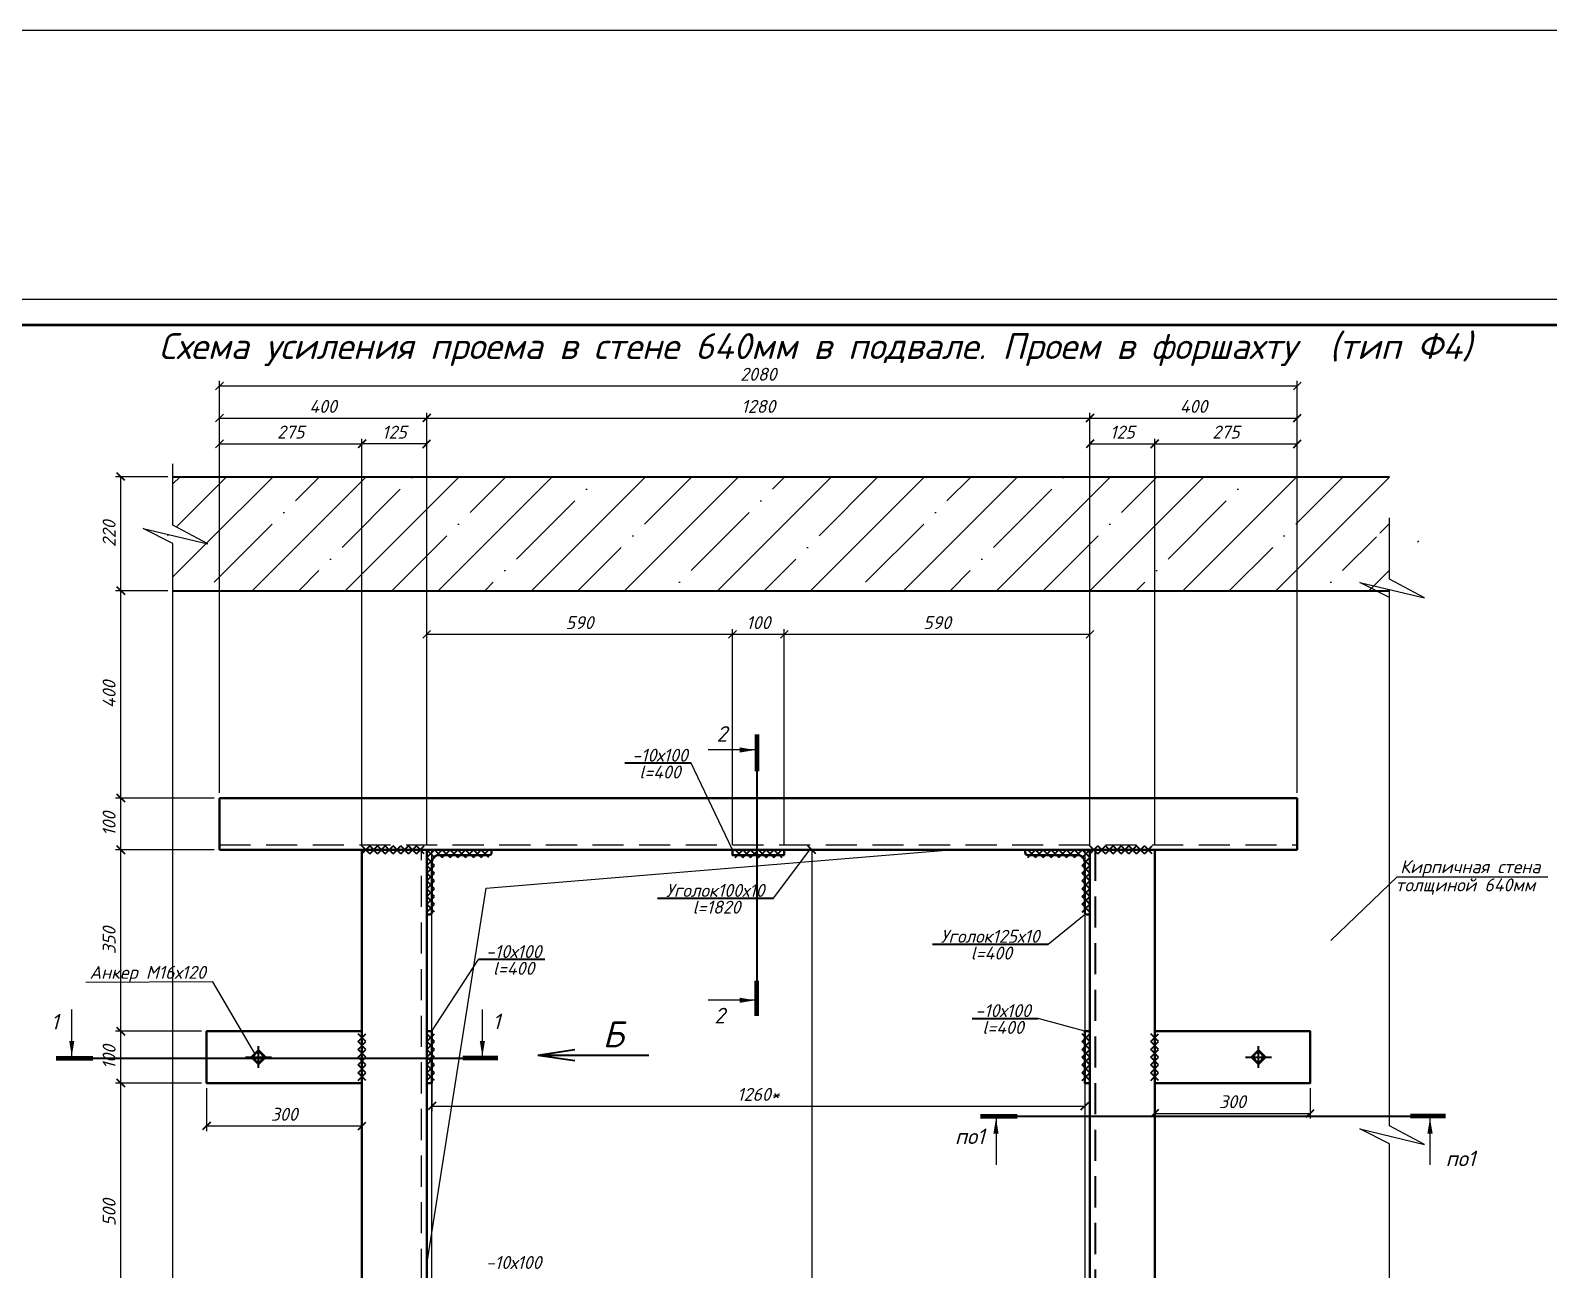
# Model space of a CAD drawing. Header units: millimetres. Extents: x 10124 to 8132345, y -95635 to 1386204.
# Drawn here: x 146821 to 149752, y 21178 to 23570 of the extents above; entities that cross this region are included whole.
import ezdxf
from ezdxf.enums import TextEntityAlignment as Align

# ---------------------------------------------------------------- set-up
doc = ezdxf.new("R2010")
doc.units = ezdxf.units.MM
doc.linetypes.add('Пунктир 2мм', pattern=[3, 2, -1])
doc.layers.get('DEFPOINTS').update_dxf_attribs({"color": 1})
for name, color, linetype, lineweight in [('013', 7, 'Continuous', 13), ('030', 7, 'Continuous', 30), ('Размер', 140, 'Continuous', 13), ('Разрезы', 54, 'Continuous', 20)]:
    doc.layers.add(name, color=color, linetype=linetype, lineweight=lineweight)
doc.styles.add('10', font='isocpeui.ttf', dxfattribs={"height": 25})
doc.styles.add('100', font='isocpeui.ttf', dxfattribs={"height": 250})
doc.styles.add('GOST', font='isocpeur.TTF')
doc.dimstyles.new('10', dxfattribs={"dimtxt": 37.5, "dimasz": 15, "dimexe": 10, "dimexo": 10, "dimgap": 10, "dimtad": 1, "dimtxsty": '10', "dimblk": 'OBLIQUE', "dimcen": 2.5, "dimadec": 0, "dimazin": 0, "dimtfac": 1, "dimtmove": 0, "dimatfit": 3, "dimfxl": 1, "dimlwd": 15, "dimlwe": 15, "dimarcsym": 0})

# ---------------------------------------------------------------- blocks, each defined once
blk = doc.blocks.new('*U16')
at = {"color": 44, "lineweight": 20, "ltscale": 10}
blk.add_line((594, 420), (0, 420), dxfattribs=at)
at = {"color": 137, "lineweight": 35, "ltscale": 10}
blk.add_line((589, 415), (20, 415), dxfattribs=at)
at = {"color": 44, "lineweight": 13, "style": 'GOST', "oblique": 10, "width": 0.8}
for tag in ['ФОРМАТВЕРТ', 'ФОРМАТГОРИЗ']:
    blk.add_attdef(tag, (542.98, 1.6), '', height=2, dxfattribs=at)
blk = doc.blocks.new('_OBLIQUE')
at = {"color": 0, "linetype": 'ByBlock'}
blk.add_line((-0.5, -0.5), (0.5, 0.5), dxfattribs=at)
blk = doc.blocks.new('*D1362')
at = {"color": 0, "lineweight": 15, "ltscale": 100, "transparency": 16777216}
for p, q in [((147586.3, 22498.5), (147586.3, 22831.8)), ((148866.3, 21998.5), (148866.3, 22831.8)), ((147586.3, 22821.8), (148866.3, 22821.8))]:
    blk.add_line(p, q, dxfattribs=at)
at = {"layer": 'DEFPOINTS', "color": 0, "ltscale": 100, "transparency": 16777216}
for p in [(148866.3, 22821.8), (147586.3, 22488.5), (148866.3, 21988.5)]:
    blk.add_point(p, dxfattribs=at)
at = {"color": 0, "lineweight": 15, "ltscale": 100, "transparency": 16777216, "xscale": 15, "yscale": 15, "zscale": 15, "rotation": 180}
blk.add_blockref('_OBLIQUE', (147586.3, 22821.8), dxfattribs=at)
at = {"color": 0, "lineweight": 15, "ltscale": 100, "transparency": 16777216, "xscale": 15, "yscale": 15, "zscale": 15}
blk.add_blockref('_OBLIQUE', (148866.3, 22821.8), dxfattribs=at)
at = {"color": 0, "ltscale": 100, "transparency": 16777216, "insert": (148226.3, 22844.3), "char_height": 25, "attachment_point": 5, "style": '10'}
blk.add_mtext('1280', dxfattribs=at)
blk = doc.blocks.new('*D1363')
at = {"color": 0, "lineweight": 15, "ltscale": 100, "transparency": 16777216}
for p, q in [((147461.3, 21998.5), (147461.3, 22782)), ((147586.3, 22772), (147461.3, 22772)), ((147586.3, 22298.5), (147586.3, 22782))]:
    blk.add_line(p, q, dxfattribs=at)
at = {"layer": 'DEFPOINTS', "color": 0, "ltscale": 100, "transparency": 16777216}
for p in [(147461.3, 22772), (147586.3, 22288.5), (147461.3, 21988.5)]:
    blk.add_point(p, dxfattribs=at)
at = {"color": 0, "lineweight": 15, "ltscale": 100, "transparency": 16777216, "xscale": 15, "yscale": 15, "zscale": 15, "rotation": 180}
blk.add_blockref('_OBLIQUE', (147461.3, 22772), dxfattribs=at)
at = {"color": 0, "lineweight": 15, "ltscale": 100, "transparency": 16777216, "xscale": 15, "yscale": 15, "zscale": 15}
blk.add_blockref('_OBLIQUE', (147586.3, 22772), dxfattribs=at)
at = {"color": 0, "ltscale": 100, "transparency": 16777216, "insert": (147523.8, 22794.5), "char_height": 25, "attachment_point": 5, "style": '10'}
blk.add_mtext('125', dxfattribs=at)
blk = doc.blocks.new('*D1380')
at = {"color": 0, "lineweight": 15, "ltscale": 100, "transparency": 16777216}
for p, q in [((148866.3, 21998.5), (148866.3, 22782)), ((148866.3, 22772), (148991.3, 22772)), ((148991.3, 21998.5), (148991.3, 22782))]:
    blk.add_line(p, q, dxfattribs=at)
at = {"layer": 'DEFPOINTS', "color": 0, "ltscale": 100, "transparency": 16777216}
for p in [(148991.3, 22772), (148866.3, 21988.5), (148991.3, 21988.5)]:
    blk.add_point(p, dxfattribs=at)
at = {"color": 0, "lineweight": 15, "ltscale": 100, "transparency": 16777216, "xscale": 15, "yscale": 15, "zscale": 15, "rotation": 180}
blk.add_blockref('_OBLIQUE', (148866.3, 22772), dxfattribs=at)
at = {"color": 0, "lineweight": 15, "ltscale": 100, "transparency": 16777216, "xscale": 15, "yscale": 15, "zscale": 15}
blk.add_blockref('_OBLIQUE', (148991.3, 22772), dxfattribs=at)
at = {"color": 0, "ltscale": 100, "transparency": 16777216, "insert": (148928.8, 22794.5), "char_height": 25, "attachment_point": 5, "style": '10'}
blk.add_mtext('125', dxfattribs=at)
blk = doc.blocks.new('*D1381')
at = {"color": 0, "lineweight": 15, "ltscale": 100, "transparency": 16777216}
for p, q in [((147151.3, 21538.5), (146985.8, 21538.5)), ((146995.8, 21038.5), (146995.8, 21538.5)), ((147151.3, 21038.5), (146985.8, 21038.5))]:
    blk.add_line(p, q, dxfattribs=at)
at = {"layer": 'DEFPOINTS', "color": 0, "ltscale": 100, "transparency": 16777216}
for p in [(146995.8, 21538.5), (147161.3, 21538.5), (147161.3, 21038.5)]:
    blk.add_point(p, dxfattribs=at)
at = {"color": 0, "lineweight": 15, "ltscale": 100, "transparency": 16777216, "xscale": 15, "yscale": 15, "zscale": 15}
for p, rotation in [((146995.8, 21538.5), 90), ((146995.8, 21038.5), 270)]:
    blk.add_blockref('_OBLIQUE', p, dxfattribs=dict(at, rotation=rotation))
at = {"color": 0, "ltscale": 100, "transparency": 16777216, "insert": (146973.3, 21288.5), "char_height": 25, "attachment_point": 5, "rotation": 90, "style": '10'}
blk.add_mtext('500', dxfattribs=at)
blk = doc.blocks.new('*D1382')
at = {"color": 0, "lineweight": 15, "ltscale": 100, "transparency": 16777216}
for p, q in [((147151.3, 21638.5), (146985.8, 21638.5)), ((146995.8, 21538.5), (146995.8, 21638.5)), ((147151.3, 21538.5), (146985.8, 21538.5))]:
    blk.add_line(p, q, dxfattribs=at)
at = {"layer": 'DEFPOINTS', "color": 0, "ltscale": 100, "transparency": 16777216}
for p in [(146995.8, 21638.5), (147161.3, 21638.5), (147161.3, 21538.5)]:
    blk.add_point(p, dxfattribs=at)
at = {"color": 0, "lineweight": 15, "ltscale": 100, "transparency": 16777216, "xscale": 15, "yscale": 15, "zscale": 15}
for p, rotation in [((146995.8, 21638.5), 90), ((146995.8, 21538.5), 270)]:
    blk.add_blockref('_OBLIQUE', p, dxfattribs=dict(at, rotation=rotation))
at = {"color": 0, "ltscale": 100, "transparency": 16777216, "insert": (146973.3, 21588.5), "char_height": 25, "attachment_point": 5, "rotation": 90, "style": '10'}
blk.add_mtext('100', dxfattribs=at)
blk = doc.blocks.new('*D1383')
at = {"color": 0, "lineweight": 15, "ltscale": 100, "transparency": 16777216}
for p, q in [((147176.3, 21988.5), (146985.8, 21988.5)), ((146995.8, 21638.5), (146995.8, 21988.5)), ((147151.3, 21638.5), (146985.8, 21638.5))]:
    blk.add_line(p, q, dxfattribs=at)
at = {"layer": 'DEFPOINTS', "color": 0, "ltscale": 100, "transparency": 16777216}
for p in [(146995.8, 21988.5), (147186.3, 21988.5), (147161.3, 21638.5)]:
    blk.add_point(p, dxfattribs=at)
at = {"color": 0, "lineweight": 15, "ltscale": 100, "transparency": 16777216, "xscale": 15, "yscale": 15, "zscale": 15}
for p, rotation in [((146995.8, 21988.5), 90), ((146995.8, 21638.5), 270)]:
    blk.add_blockref('_OBLIQUE', p, dxfattribs=dict(at, rotation=rotation))
at = {"color": 0, "ltscale": 100, "transparency": 16777216, "insert": (146973.3, 21813.5), "char_height": 25, "attachment_point": 5, "rotation": 90, "style": '10'}
blk.add_mtext('350', dxfattribs=at)
blk = doc.blocks.new('*D1364')
at = {"color": 0, "lineweight": 15, "ltscale": 100, "transparency": 16777216}
for p, q in [((147176.3, 22088.5), (146985.8, 22088.5)), ((146995.8, 21988.5), (146995.8, 22088.5)), ((147176.3, 21988.5), (146985.8, 21988.5))]:
    blk.add_line(p, q, dxfattribs=at)
at = {"layer": 'DEFPOINTS', "color": 0, "ltscale": 100, "transparency": 16777216}
for p in [(146995.8, 22088.5), (147186.3, 22088.5), (147186.3, 21988.5)]:
    blk.add_point(p, dxfattribs=at)
at = {"color": 0, "lineweight": 15, "ltscale": 100, "transparency": 16777216, "xscale": 15, "yscale": 15, "zscale": 15}
for p, rotation in [((146995.8, 22088.5), 90), ((146995.8, 21988.5), 270)]:
    blk.add_blockref('_OBLIQUE', p, dxfattribs=dict(at, rotation=rotation))
at = {"color": 0, "ltscale": 100, "transparency": 16777216, "insert": (146973.3, 22038.5), "char_height": 25, "attachment_point": 5, "rotation": 90, "style": '10'}
blk.add_mtext('100', dxfattribs=at)
blk = doc.blocks.new('*D1384')
at = {"color": 0, "lineweight": 15, "ltscale": 100, "transparency": 16777216}
for p, q in [((147086.4, 22488.5), (146985.8, 22488.5)), ((146995.8, 22088.5), (146995.8, 22488.5)), ((147176.3, 22088.5), (146985.8, 22088.5))]:
    blk.add_line(p, q, dxfattribs=at)
at = {"layer": 'DEFPOINTS', "color": 0, "ltscale": 100, "transparency": 16777216}
for p in [(146995.8, 22488.5), (147096.4, 22488.5), (147186.3, 22088.5)]:
    blk.add_point(p, dxfattribs=at)
at = {"color": 0, "lineweight": 15, "ltscale": 100, "transparency": 16777216, "xscale": 15, "yscale": 15, "zscale": 15}
for p, rotation in [((146995.8, 22488.5), 90), ((146995.8, 22088.5), 270)]:
    blk.add_blockref('_OBLIQUE', p, dxfattribs=dict(at, rotation=rotation))
at = {"color": 0, "ltscale": 100, "transparency": 16777216, "insert": (146973.3, 22288.5), "char_height": 25, "attachment_point": 5, "rotation": 90, "style": '10'}
blk.add_mtext('400', dxfattribs=at)
blk = doc.blocks.new('*U778')
blk.add_lwpolyline([(-34.5, 90.5), (-29.1, 90.5, -0.414214), (-24.5, 85.9), (-24.5, -10.5, 0.414214), (-10.5, -24.5), (85.9, -24.5, -0.414214), (90.5, -29.1), (90.5, -34.5), (-34.5, -34.5)], format="xyb", close=True)
blk = doc.blocks.new('*U780')
blk.add_lwpolyline([(-34.5, 90.5), (-29.1, 90.5, -0.414214), (-24.5, 85.9), (-24.5, -10.5, 0.414214), (-10.5, -24.5), (85.9, -24.5, -0.414214), (90.5, -29.1), (90.5, -34.5), (-34.5, -34.5)], format="xyb", close=True)
blk = doc.blocks.new('*D1385')
at = {"color": 0, "lineweight": 15, "ltscale": 100, "transparency": 16777216}
for p, q in [((148218.4, 21988.5), (148339.6, 21988.5)), ((148329.6, 21988.5), (148329.6, 19988.5)), ((148149.6, 19988.5), (148339.6, 19988.5))]:
    blk.add_line(p, q, dxfattribs=at)
at = {"layer": 'DEFPOINTS', "color": 0, "ltscale": 100, "transparency": 16777216}
for p in [(148208.4, 21988.5), (148139.6, 19988.5), (148329.6, 19988.5)]:
    blk.add_point(p, dxfattribs=at)
at = {"color": 0, "lineweight": 15, "ltscale": 100, "transparency": 16777216, "xscale": 15, "yscale": 15, "zscale": 15}
for p, rotation in [((148329.6, 21988.5), 90), ((148329.6, 19988.5), 270)]:
    blk.add_blockref('_OBLIQUE', p, dxfattribs=dict(at, rotation=rotation))
at = {"color": 0, "ltscale": 100, "transparency": 16777216, "insert": (148307.1, 20988.5), "char_height": 25, "attachment_point": 5, "rotation": 90, "style": '10'}
blk.add_mtext('2000*', dxfattribs=at)
blk = doc.blocks.new('*U1187')
at = {"layer": 'DEFPOINTS'}
blk.add_line((0, 0), (71.42, 0), dxfattribs=at)
at = {"layer": 'Разрезы', "color": 0, "lineweight": 60}
for p, q in [((-7.07, 0), (0, 0)), ((78.18, 0), (71.42, 0))]:
    blk.add_line(p, q, dxfattribs=at)
at = {"layer": 'Разрезы', "color": 0}
for p, q in [((-4.07, -0.35), (-4.07, -9.4)), ((75.18, -0.35), (75.18, -9.4))]:
    blk.add_line(p, q, dxfattribs=at)
for points in [[(-4.07, -0.35), (-3.57, -3.35), (-4.57, -3.35)], [(75.18, -0.35), (74.67, -3.35), (75.68, -3.35)]]:
    blk.add_solid(points, dxfattribs=at)
at = {"layer": 'Разрезы', "color": 0, "style": '100'}
for tag, p in [('1', (-7.34, -7.05)), ('2', (77.91, -7.11))]:
    blk.add_attdef(tag, text='', height=3, dxfattribs=at).set_placement(p, align=Align.MIDDLE_CENTER)
blk = doc.blocks.new('*U1386')
at = {"layer": 'DEFPOINTS'}
blk.add_line((0, 0), (75.94, 0), dxfattribs=at)
at = {"layer": 'Разрезы', "color": 0}
for p, q in [((-4.07, 0.35), (-4.07, 9.4)), ((79.69, 0.35), (79.69, 9.4))]:
    blk.add_line(p, q, dxfattribs=at)
at = {"layer": 'Разрезы', "color": 0, "lineweight": 60}
for p, q in [((-7.07, 0), (0, 0)), ((82.69, 0), (75.94, 0))]:
    blk.add_line(p, q, dxfattribs=at)
at = {"layer": 'Разрезы', "color": 0}
for points in [[(-4.07, 0.35), (-3.57, 3.35), (-4.57, 3.35)], [(79.69, 0.35), (79.19, 3.35), (80.2, 3.35)]]:
    blk.add_solid(points, dxfattribs=at)
at = {"layer": 'Разрезы', "color": 0, "style": '100'}
for tag, p in [('2', (85.59, 8.15)), ('1', (-9.12, 3.88))]:
    blk.add_attdef(tag, text='', height=3, dxfattribs=at).set_placement(p, align=Align.MIDDLE_CENTER)
blk = doc.blocks.new('*D1358')
at = {"color": 0, "lineweight": 15, "ltscale": 100, "transparency": 16777216}
for p, q in [((147161.3, 21528.5), (147161.3, 21445.7)), ((147461.3, 21528.5), (147461.3, 21445.7)), ((147161.3, 21455.7), (147461.3, 21455.7))]:
    blk.add_line(p, q, dxfattribs=at)
at = {"layer": 'DEFPOINTS', "color": 0, "ltscale": 100, "transparency": 16777216}
for p in [(147161.3, 21538.5), (147461.3, 21538.5), (147461.3, 21455.7)]:
    blk.add_point(p, dxfattribs=at)
at = {"color": 0, "lineweight": 15, "ltscale": 100, "transparency": 16777216, "xscale": 15, "yscale": 15, "zscale": 15, "rotation": 180}
blk.add_blockref('_OBLIQUE', (147161.3, 21455.7), dxfattribs=at)
at = {"color": 0, "lineweight": 15, "ltscale": 100, "transparency": 16777216, "xscale": 15, "yscale": 15, "zscale": 15}
blk.add_blockref('_OBLIQUE', (147461.3, 21455.7), dxfattribs=at)
at = {"color": 0, "ltscale": 100, "transparency": 16777216, "insert": (147311.3, 21478.2), "char_height": 25, "attachment_point": 5, "style": '10'}
blk.add_mtext('300', dxfattribs=at)
blk = doc.blocks.new('*D1359')
at = {"color": 0, "lineweight": 15, "ltscale": 100, "transparency": 16777216}
for p, q in [((148991.3, 21528.5), (148991.3, 21470)), ((149291.3, 21528.5), (149291.3, 21470)), ((148991.3, 21480), (149291.3, 21480))]:
    blk.add_line(p, q, dxfattribs=at)
at = {"layer": 'DEFPOINTS', "color": 0, "ltscale": 100, "transparency": 16777216}
for p in [(148991.3, 21538.5), (149291.3, 21538.5), (149291.3, 21480)]:
    blk.add_point(p, dxfattribs=at)
at = {"color": 0, "lineweight": 15, "ltscale": 100, "transparency": 16777216, "xscale": 15, "yscale": 15, "zscale": 15, "rotation": 180}
blk.add_blockref('_OBLIQUE', (148991.3, 21480), dxfattribs=at)
at = {"color": 0, "lineweight": 15, "ltscale": 100, "transparency": 16777216, "xscale": 15, "yscale": 15, "zscale": 15}
blk.add_blockref('_OBLIQUE', (149291.3, 21480), dxfattribs=at)
at = {"color": 0, "ltscale": 100, "transparency": 16777216, "insert": (149141.3, 21502.5), "char_height": 25, "attachment_point": 5, "style": '10'}
blk.add_mtext('300', dxfattribs=at)
blk = doc.blocks.new('*D1356')
at = {"layer": '013', "color": 0, "lineweight": 15, "ltscale": 100, "transparency": 16777216}
for p, q in [((147186.3, 22098.5), (147186.3, 22782)), ((147186.3, 22772), (147461.3, 22772)), ((147461.3, 21998.5), (147461.3, 22782))]:
    blk.add_line(p, q, dxfattribs=at)
at = {"layer": 'DEFPOINTS', "color": 0, "ltscale": 100, "transparency": 16777216}
for p in [(147461.3, 22772), (147186.3, 22088.5), (147461.3, 21988.5)]:
    blk.add_point(p, dxfattribs=at)
at = {"layer": '013', "color": 0, "lineweight": 15, "ltscale": 100, "transparency": 16777216, "xscale": 15, "yscale": 15, "zscale": 15, "rotation": 180}
blk.add_blockref('_OBLIQUE', (147186.3, 22772), dxfattribs=at)
at = {"layer": '013', "color": 0, "lineweight": 15, "ltscale": 100, "transparency": 16777216, "xscale": 15, "yscale": 15, "zscale": 15}
blk.add_blockref('_OBLIQUE', (147461.3, 22772), dxfattribs=at)
at = {"layer": '013', "color": 0, "ltscale": 100, "transparency": 16777216, "insert": (147323.8, 22794.7), "char_height": 25, "attachment_point": 5, "style": '10'}
blk.add_mtext('275', dxfattribs=at)
blk = doc.blocks.new('*D1375')
at = {"layer": '013', "color": 0, "lineweight": 15, "ltscale": 100, "transparency": 16777216}
for p, q in [((147186.3, 22098.5), (147186.3, 22831.8)), ((147586.3, 21998.5), (147586.3, 22831.8)), ((147186.3, 22821.8), (147586.3, 22821.8))]:
    blk.add_line(p, q, dxfattribs=at)
at = {"layer": 'DEFPOINTS', "color": 0, "ltscale": 100, "transparency": 16777216}
for p in [(147586.3, 22821.8), (147186.3, 22088.5), (147586.3, 21988.5)]:
    blk.add_point(p, dxfattribs=at)
at = {"layer": '013', "color": 0, "lineweight": 15, "ltscale": 100, "transparency": 16777216, "xscale": 15, "yscale": 15, "zscale": 15, "rotation": 180}
blk.add_blockref('_OBLIQUE', (147186.3, 22821.8), dxfattribs=at)
at = {"layer": '013', "color": 0, "lineweight": 15, "ltscale": 100, "transparency": 16777216, "xscale": 15, "yscale": 15, "zscale": 15}
blk.add_blockref('_OBLIQUE', (147586.3, 22821.8), dxfattribs=at)
at = {"layer": '013', "color": 0, "ltscale": 100, "transparency": 16777216, "insert": (147386.3, 22844.3), "char_height": 25, "attachment_point": 5, "style": '10'}
blk.add_mtext('400', dxfattribs=at)
blk = doc.blocks.new('*U1341')
at = {"layer": 'DEFPOINTS'}
blk.add_line((0, 0), (40.48, 0), dxfattribs=at)
at = {"layer": 'Разрезы', "color": 0}
for p, q in [((-4.07, 0.35), (-4.07, 9.4)), ((44.23, 0.35), (44.23, 9.4))]:
    blk.add_line(p, q, dxfattribs=at)
at = {"layer": 'Разрезы', "color": 0, "lineweight": 60}
for p, q in [((-7.07, 0), (0, 0)), ((47.23, 0), (40.48, 0))]:
    blk.add_line(p, q, dxfattribs=at)
at = {"layer": 'Разрезы', "color": 0}
for points in [[(-4.07, 0.35), (-3.57, 3.35), (-4.57, 3.35)], [(44.23, 0.35), (43.73, 3.35), (44.73, 3.35)]]:
    blk.add_solid(points, dxfattribs=at)
at = {"layer": 'Разрезы', "color": 0, "style": '100'}
for tag, p in [('1', (-7.17, 6.76)), ('2', (47.18, 7.19))]:
    blk.add_attdef(tag, text='', height=3, dxfattribs=at).set_placement(p, align=Align.MIDDLE_CENTER)
blk = doc.blocks.new('*D1357')
at = {"layer": '013', "color": 0, "lineweight": 15, "ltscale": 100, "transparency": 16777216}
for p, q in [((147186.3, 22498.5), (147186.3, 22893.8)), ((149266.3, 22098.5), (149266.3, 22893.8)), ((147186.3, 22883.8), (149266.3, 22883.8))]:
    blk.add_line(p, q, dxfattribs=at)
at = {"layer": 'DEFPOINTS', "color": 0, "ltscale": 100, "transparency": 16777216}
for p in [(149266.3, 22883.8), (147186.3, 22488.5), (149266.3, 22088.5)]:
    blk.add_point(p, dxfattribs=at)
at = {"layer": '013', "color": 0, "lineweight": 15, "ltscale": 100, "transparency": 16777216, "xscale": 15, "yscale": 15, "zscale": 15, "rotation": 180}
blk.add_blockref('_OBLIQUE', (147186.3, 22883.8), dxfattribs=at)
at = {"layer": '013', "color": 0, "lineweight": 15, "ltscale": 100, "transparency": 16777216, "xscale": 15, "yscale": 15, "zscale": 15}
blk.add_blockref('_OBLIQUE', (149266.3, 22883.8), dxfattribs=at)
at = {"layer": '013', "color": 0, "ltscale": 100, "transparency": 16777216, "insert": (148226.3, 22906.3), "char_height": 25, "attachment_point": 5, "style": '10'}
blk.add_mtext('2080', dxfattribs=at)
blk = doc.blocks.new('*D1376')
at = {"color": 0, "lineweight": 15, "ltscale": 100, "transparency": 16777216}
for p, q in [((148866.3, 21998.5), (148866.3, 22831.8)), ((149266.3, 22098.5), (149266.3, 22831.8)), ((148866.3, 22821.8), (149266.3, 22821.8))]:
    blk.add_line(p, q, dxfattribs=at)
at = {"layer": 'DEFPOINTS', "color": 0, "ltscale": 100, "transparency": 16777216}
for p in [(149266.3, 22821.8), (149266.3, 22088.5), (148866.3, 21988.5)]:
    blk.add_point(p, dxfattribs=at)
at = {"color": 0, "lineweight": 15, "ltscale": 100, "transparency": 16777216, "xscale": 15, "yscale": 15, "zscale": 15, "rotation": 180}
blk.add_blockref('_OBLIQUE', (148866.3, 22821.8), dxfattribs=at)
at = {"color": 0, "lineweight": 15, "ltscale": 100, "transparency": 16777216, "xscale": 15, "yscale": 15, "zscale": 15}
blk.add_blockref('_OBLIQUE', (149266.3, 22821.8), dxfattribs=at)
at = {"color": 0, "ltscale": 100, "transparency": 16777216, "insert": (149066.3, 22844.3), "char_height": 25, "attachment_point": 5, "style": '10'}
blk.add_mtext('400', dxfattribs=at)
blk = doc.blocks.new('*D1377')
at = {"color": 0, "lineweight": 15, "ltscale": 100, "transparency": 16777216}
for p, q in [((148991.3, 21998.5), (148991.3, 22782)), ((148991.3, 22772), (149266.3, 22772)), ((149266.3, 22098.5), (149266.3, 22782))]:
    blk.add_line(p, q, dxfattribs=at)
at = {"layer": 'DEFPOINTS', "color": 0, "ltscale": 100, "transparency": 16777216}
for p in [(149266.3, 22772), (149266.3, 22088.5), (148991.3, 21988.5)]:
    blk.add_point(p, dxfattribs=at)
at = {"color": 0, "lineweight": 15, "ltscale": 100, "transparency": 16777216, "xscale": 15, "yscale": 15, "zscale": 15, "rotation": 180}
blk.add_blockref('_OBLIQUE', (148991.3, 22772), dxfattribs=at)
at = {"color": 0, "lineweight": 15, "ltscale": 100, "transparency": 16777216, "xscale": 15, "yscale": 15, "zscale": 15}
blk.add_blockref('_OBLIQUE', (149266.3, 22772), dxfattribs=at)
at = {"color": 0, "ltscale": 100, "transparency": 16777216, "insert": (149128.8, 22794.7), "char_height": 25, "attachment_point": 5, "style": '10'}
blk.add_mtext('275', dxfattribs=at)
blk = doc.blocks.new('*D1374')
at = {"color": 0, "lineweight": 15, "ltscale": 100, "transparency": 16777216}
for p, q in [((147596.3, 21558), (147596.3, 21484.1)), ((148856.3, 21558), (148856.3, 21484.1)), ((147596.3, 21494.1), (148856.3, 21494.1))]:
    blk.add_line(p, q, dxfattribs=at)
at = {"layer": 'DEFPOINTS', "color": 0, "ltscale": 100, "transparency": 16777216}
for p in [(147596.3, 21568), (148856.3, 21568), (148856.3, 21494.1)]:
    blk.add_point(p, dxfattribs=at)
at = {"color": 0, "lineweight": 15, "ltscale": 100, "transparency": 16777216, "xscale": 15, "yscale": 15, "zscale": 15, "rotation": 180}
blk.add_blockref('_OBLIQUE', (147596.3, 21494.1), dxfattribs=at)
at = {"color": 0, "lineweight": 15, "ltscale": 100, "transparency": 16777216, "xscale": 15, "yscale": 15, "zscale": 15}
blk.add_blockref('_OBLIQUE', (148856.3, 21494.1), dxfattribs=at)
at = {"color": 0, "ltscale": 100, "transparency": 16777216, "insert": (148226.3, 21516.6), "char_height": 25, "attachment_point": 5, "style": '10'}
blk.add_mtext('1260*', dxfattribs=at)
blk = doc.blocks.new('*D1398')
at = {"layer": '013', "color": 0, "lineweight": 15, "ltscale": 100, "transparency": 16777216}
for p, q in [((147586.3, 21998.5), (147586.3, 22414.5)), ((147586.3, 22404.5), (148176.3, 22404.5)), ((148176.3, 21998.5), (148176.3, 22414.5))]:
    blk.add_line(p, q, dxfattribs=at)
at = {"layer": 'DEFPOINTS', "color": 0, "ltscale": 100, "transparency": 16777216}
for p in [(148176.3, 22404.5), (147586.3, 21988.5), (148176.3, 21988.5)]:
    blk.add_point(p, dxfattribs=at)
at = {"layer": '013', "color": 0, "lineweight": 15, "ltscale": 100, "transparency": 16777216, "xscale": 15, "yscale": 15, "zscale": 15, "rotation": 180}
blk.add_blockref('_OBLIQUE', (147586.3, 22404.5), dxfattribs=at)
at = {"layer": '013', "color": 0, "lineweight": 15, "ltscale": 100, "transparency": 16777216, "xscale": 15, "yscale": 15, "zscale": 15}
blk.add_blockref('_OBLIQUE', (148176.3, 22404.5), dxfattribs=at)
at = {"layer": '013', "color": 0, "ltscale": 100, "transparency": 16777216, "insert": (147881.3, 22427), "char_height": 25, "attachment_point": 5, "style": '10'}
blk.add_mtext('590', dxfattribs=at)
blk = doc.blocks.new('*D1399')
at = {"layer": '013', "color": 0, "lineweight": 15, "ltscale": 100, "transparency": 16777216}
for p, q in [((148176.3, 21998.5), (148176.3, 22414.5)), ((148176.3, 22404.5), (148276.3, 22404.5)), ((148276.3, 21998.5), (148276.3, 22414.5))]:
    blk.add_line(p, q, dxfattribs=at)
at = {"layer": 'DEFPOINTS', "color": 0, "ltscale": 100, "transparency": 16777216}
for p in [(148276.3, 22404.5), (148176.3, 21988.5), (148276.3, 21988.5)]:
    blk.add_point(p, dxfattribs=at)
at = {"layer": '013', "color": 0, "lineweight": 15, "ltscale": 100, "transparency": 16777216, "xscale": 15, "yscale": 15, "zscale": 15, "rotation": 180}
blk.add_blockref('_OBLIQUE', (148176.3, 22404.5), dxfattribs=at)
at = {"layer": '013', "color": 0, "lineweight": 15, "ltscale": 100, "transparency": 16777216, "xscale": 15, "yscale": 15, "zscale": 15}
blk.add_blockref('_OBLIQUE', (148276.3, 22404.5), dxfattribs=at)
at = {"layer": '013', "color": 0, "ltscale": 100, "transparency": 16777216, "insert": (148226.3, 22427), "char_height": 25, "attachment_point": 5, "style": '10'}
blk.add_mtext('100', dxfattribs=at)
blk = doc.blocks.new('*D1400')
at = {"layer": '013', "color": 0, "lineweight": 15, "ltscale": 100, "transparency": 16777216}
for p, q in [((148276.3, 21998.5), (148276.3, 22414.5)), ((148276.3, 22404.5), (148866.3, 22404.5)), ((148866.3, 21998.5), (148866.3, 22414.5))]:
    blk.add_line(p, q, dxfattribs=at)
at = {"layer": 'DEFPOINTS', "color": 0, "ltscale": 100, "transparency": 16777216}
for p in [(148866.3, 22404.5), (148276.3, 21988.5), (148866.3, 21988.5)]:
    blk.add_point(p, dxfattribs=at)
at = {"layer": '013', "color": 0, "lineweight": 15, "ltscale": 100, "transparency": 16777216, "xscale": 15, "yscale": 15, "zscale": 15, "rotation": 180}
blk.add_blockref('_OBLIQUE', (148276.3, 22404.5), dxfattribs=at)
at = {"layer": '013', "color": 0, "lineweight": 15, "ltscale": 100, "transparency": 16777216, "xscale": 15, "yscale": 15, "zscale": 15}
blk.add_blockref('_OBLIQUE', (148866.3, 22404.5), dxfattribs=at)
at = {"layer": '013', "color": 0, "ltscale": 100, "transparency": 16777216, "insert": (148571.3, 22427), "char_height": 25, "attachment_point": 5, "style": '10'}
blk.add_mtext('590', dxfattribs=at)
blk = doc.blocks.new('*D1401')
at = {"color": 0, "lineweight": 15, "ltscale": 100, "transparency": 16777216}
for p, q in [((147086.4, 22708.5), (146985.8, 22708.5)), ((146995.8, 22488.5), (146995.8, 22708.5)), ((147086.4, 22488.5), (146985.8, 22488.5))]:
    blk.add_line(p, q, dxfattribs=at)
at = {"layer": 'DEFPOINTS', "color": 0, "ltscale": 100, "transparency": 16777216}
for p in [(146995.8, 22708.5), (147096.4, 22708.5), (147096.4, 22488.5)]:
    blk.add_point(p, dxfattribs=at)
at = {"color": 0, "lineweight": 15, "ltscale": 100, "transparency": 16777216, "xscale": 15, "yscale": 15, "zscale": 15}
for p, rotation in [((146995.8, 22708.5), 90), ((146995.8, 22488.5), 270)]:
    blk.add_blockref('_OBLIQUE', p, dxfattribs=dict(at, rotation=rotation))
at = {"color": 0, "ltscale": 100, "transparency": 16777216, "insert": (146973.3, 22598.5), "char_height": 25, "attachment_point": 5, "rotation": 90, "style": '10'}
blk.add_mtext('220', dxfattribs=at)

msp = doc.modelspace()

# ---------------------------------------------------------------- hatches: boundary and pattern name
at = {"layer": '013', "ltscale": 100}
h = msp.add_hatch(dxfattribs=at)
h.set_pattern_fill('ANSI35', color=256, scale=20)
h.set_pattern_definition([(45, (36898.34, -6860.63), (-89.80256, 89.80256), []), (45, (36988.14, -6860.63), (-89.80256, 89.80256), [158.75, -31.75, 0, -31.75])])
h.paths.add_polyline_path([(149444.459, 22614.784), (149444.459, 22708.486), (147096.35, 22708.486), (147096.35, 22614.784), (147163.59, 22578.887), (147039.059, 22608.799), (147096.35, 22579.763), (147096.35, 22488.486), (149444.459, 22488.486), (149444.459, 22579.763), (149387.168, 22608.799), (149511.699, 22578.887)])

# ---------------------------------------------------------------- linework, layer by layer
at = {"ltscale": 100}
for p, q in [((147096.35, 22708.486), (149444.459, 22708.486)), ((147096.35, 22488.486), (149444.459, 22488.486)), ((148096.385, 22156.048), (147968.494, 22156.048)), ((147476.301, 21980.986), (147461.301, 21995.986)), ((147461.301, 21980.986), (147476.301, 21995.986)), ((147491.301, 21980.986), (147476.301, 21995.986)), ((147476.301, 21980.986), (147491.301, 21995.986)), ((147506.301, 21980.986), (147491.301, 21995.986)), ((147491.301, 21980.986), (147506.301, 21995.986)), ((147521.301, 21980.986), (147506.301, 21995.986)), ((147506.301, 21980.986), (147521.301, 21995.986)), ((147536.301, 21980.986), (147521.301, 21995.986)), ((147521.301, 21980.986), (147536.301, 21995.986)), ((147551.301, 21980.986), (147536.301, 21995.986)), ((147536.301, 21980.986), (147551.301, 21995.986)), ((147566.301, 21980.986), (147551.301, 21995.986)), ((147551.301, 21980.986), (147566.301, 21995.986)), ((147581.301, 21980.986), (147566.301, 21995.986)), ((147566.301, 21980.986), (147581.301, 21995.986)), ((147601.301, 21973.486), (147586.301, 21988.486)), ((147586.301, 21973.486), (147601.301, 21988.486)), ((147616.301, 21973.486), (147601.301, 21988.486)), ((147601.301, 21973.486), (147616.301, 21988.486)), ((147631.301, 21973.486), (147616.301, 21988.486)), ((147616.301, 21973.486), (147631.301, 21988.486)), ((147646.301, 21973.486), (147631.301, 21988.486)), ((147631.301, 21973.486), (147646.301, 21988.486)), ((147661.301, 21973.486), (147646.301, 21988.486)), ((147646.301, 21973.486), (147661.301, 21988.486)), ((147676.301, 21973.486), (147661.301, 21988.486)), ((147661.301, 21973.486), (147676.301, 21988.486)), ((147691.301, 21973.486), (147676.301, 21988.486)), ((147676.301, 21973.486), (147691.301, 21988.486)), ((147706.301, 21973.486), (147691.301, 21988.486)), ((147691.301, 21973.486), (147706.301, 21988.486)), ((148181.301, 21973.486), (148196.301, 21988.486)), ((148181.301, 21988.486), (148196.301, 21973.486)), ((148196.301, 21973.486), (148211.301, 21988.486)), ((148196.301, 21988.486), (148211.301, 21973.486)), ((148211.301, 21973.486), (148226.301, 21988.486)), ((148211.301, 21988.486), (148226.301, 21973.486)), ((148226.301, 21973.486), (148241.301, 21988.486)), ((148226.301, 21988.486), (148241.301, 21973.486)), ((148241.301, 21973.486), (148256.301, 21988.486)), ((148241.301, 21988.486), (148256.301, 21973.486)), ((148256.301, 21973.486), (148271.301, 21988.486)), ((148256.301, 21988.486), (148271.301, 21973.486)), ((148761.301, 21973.486), (148746.301, 21988.486)), ((148746.301, 21973.486), (148761.301, 21988.486)), ((148776.301, 21973.486), (148761.301, 21988.486)), ((148761.301, 21973.486), (148776.301, 21988.486)), ((148791.301, 21973.486), (148776.301, 21988.486)), ((148776.301, 21973.486), (148791.301, 21988.486)), ((148806.301, 21973.486), (148791.301, 21988.486)), ((148791.301, 21973.486), (148806.301, 21988.486)), ((148821.301, 21973.486), (148806.301, 21988.486)), ((148806.301, 21973.486), (148821.301, 21988.486)), ((148836.301, 21973.486), (148821.301, 21988.486)), ((148821.301, 21973.486), (148836.301, 21988.486)), ((148851.301, 21973.486), (148836.301, 21988.486)), ((148836.301, 21973.486), (148851.301, 21988.486)), ((148866.301, 21973.486), (148851.301, 21988.486)), ((148851.301, 21973.486), (148866.301, 21988.486)), ((148881.301, 21980.986), (148866.301, 21995.986)), ((148866.301, 21980.986), (148881.301, 21995.986)), ((148896.301, 21980.986), (148881.301, 21995.986)), ((148881.301, 21980.986), (148896.301, 21995.986)), ((148911.301, 21980.986), (148896.301, 21995.986)), ((148896.301, 21980.986), (148911.301, 21995.986)), ((148926.301, 21980.986), (148911.301, 21995.986)), ((148911.301, 21980.986), (148926.301, 21995.986)), ((148941.301, 21980.986), (148926.301, 21995.986)), ((148926.301, 21980.986), (148941.301, 21995.986)), ((148956.301, 21980.986), (148941.301, 21995.986)), ((148941.301, 21980.986), (148956.301, 21995.986)), ((148971.301, 21980.986), (148956.301, 21995.986)), ((148956.301, 21980.986), (148971.301, 21995.986)), ((148986.301, 21980.986), (148971.301, 21995.986)), ((148971.301, 21980.986), (148986.301, 21995.986)), ((147601.301, 21958.486), (147586.301, 21973.486)), ((147586.301, 21958.486), (147601.301, 21973.486)), ((147601.301, 21943.486), (147586.301, 21958.486)), ((147586.301, 21943.486), (147601.301, 21958.486)), ((148866.301, 21958.486), (148851.301, 21973.486)), ((148851.301, 21958.486), (148866.301, 21973.486)), ((148866.301, 21943.486), (148851.301, 21958.486)), ((148851.301, 21943.486), (148866.301, 21958.486)), ((147601.301, 21928.486), (147586.301, 21943.486)), ((147586.301, 21928.486), (147601.301, 21943.486)), ((147601.301, 21913.486), (147586.301, 21928.486)), ((147586.301, 21913.486), (147601.301, 21928.486)), ((148866.301, 21928.486), (148851.301, 21943.486)), ((148851.301, 21928.486), (148866.301, 21943.486)), ((148866.301, 21913.486), (148851.301, 21928.486)), ((148851.301, 21913.486), (148866.301, 21928.486)), ((147601.301, 21898.486), (147586.301, 21913.486)), ((147586.301, 21898.486), (147601.301, 21913.486)), ((147601.301, 21883.486), (147586.301, 21898.486)), ((147586.301, 21883.486), (147601.301, 21898.486)), ((148031.618, 21895.173), (148255.359, 21895.173)), ((148866.301, 21898.486), (148851.301, 21913.486)), ((148851.301, 21898.486), (148866.301, 21913.486)), ((148866.301, 21883.486), (148851.301, 21898.486)), ((148851.301, 21883.486), (148866.301, 21898.486)), ((147601.301, 21868.486), (147586.301, 21883.486)), ((147586.301, 21868.486), (147601.301, 21883.486)), ((148866.301, 21868.486), (148851.301, 21883.486)), ((148851.301, 21868.486), (148866.301, 21883.486)), ((148562.106, 21806.641), (148785.847, 21806.641)), ((147813.935, 21777.153), (147686.044, 21777.153)), ((148638.668, 21663.176), (148766.559, 21663.176)), ((147468.801, 21618.486), (147453.801, 21633.486)), ((147453.801, 21618.486), (147468.801, 21633.486)), ((147601.301, 21618.486), (147586.301, 21633.486)), ((147586.301, 21618.486), (147601.301, 21633.486)), ((148866.301, 21618.486), (148851.301, 21633.486)), ((148851.301, 21618.486), (148866.301, 21633.486)), ((148998.801, 21618.486), (148983.801, 21633.486)), ((148983.801, 21618.486), (148998.801, 21633.486)), ((147261.301, 21567.621), (147261.301, 21609.35)), ((147468.801, 21603.486), (147453.801, 21618.486)), ((147453.801, 21603.486), (147468.801, 21618.486)), ((147468.801, 21588.486), (147453.801, 21603.486)), ((147453.801, 21588.486), (147468.801, 21603.486)), ((147601.301, 21603.486), (147586.301, 21618.486)), ((147586.301, 21603.486), (147601.301, 21618.486)), ((147601.301, 21588.486), (147586.301, 21603.486)), ((147586.301, 21588.486), (147601.301, 21603.486)), ((147800.652, 21592.615), (147871.879, 21602.918)), ((148866.301, 21603.486), (148851.301, 21618.486)), ((148851.301, 21603.486), (148866.301, 21618.486)), ((148866.301, 21588.486), (148851.301, 21603.486)), ((148851.301, 21588.486), (148866.301, 21603.486)), ((148998.801, 21603.486), (148983.801, 21618.486)), ((148983.801, 21603.486), (148998.801, 21618.486)), ((148998.801, 21588.486), (148983.801, 21603.486)), ((148983.801, 21588.486), (148998.801, 21603.486)), ((149191.301, 21567.621), (149191.301, 21609.35)), ((147236.244, 21588.486), (147286.359, 21588.486)), ((147468.801, 21573.486), (147453.801, 21588.486)), ((147453.801, 21573.486), (147468.801, 21588.486)), ((147468.801, 21558.486), (147453.801, 21573.486)), ((147453.801, 21558.486), (147468.801, 21573.486)), ((147601.301, 21573.486), (147586.301, 21588.486)), ((147586.301, 21573.486), (147601.301, 21588.486)), ((147601.301, 21558.486), (147586.301, 21573.486)), ((147586.301, 21558.486), (147601.301, 21573.486)), ((147800.652, 21592.615), (148014.772, 21592.615)), ((147800.652, 21592.615), (147871.879, 21582.313)), ((148866.301, 21573.486), (148851.301, 21588.486)), ((148851.301, 21573.486), (148866.301, 21588.486)), ((148866.301, 21558.486), (148851.301, 21573.486)), ((148851.301, 21558.486), (148866.301, 21573.486)), ((148998.801, 21573.486), (148983.801, 21588.486)), ((148983.801, 21573.486), (148998.801, 21588.486)), ((148998.801, 21558.486), (148983.801, 21573.486)), ((148983.801, 21558.486), (148998.801, 21573.486)), ((149166.244, 21588.486), (149216.359, 21588.486)), ((147468.801, 21543.486), (147453.801, 21558.486)), ((147453.801, 21543.486), (147468.801, 21558.486)), ((147601.301, 21543.486), (147586.301, 21558.486)), ((147586.301, 21543.486), (147601.301, 21558.486)), ((148866.301, 21543.486), (148851.301, 21558.486)), ((148851.301, 21543.486), (148866.301, 21558.486)), ((148998.801, 21543.486), (148983.801, 21558.486)), ((148983.801, 21543.486), (148998.801, 21558.486))]:
    msp.add_line(p, q, dxfattribs=at)
at = {"linetype": 'Пунктир 2мм', "ltscale": 30}
msp.add_line((148876.301, 21988.486), (148876.301, 19988.486), dxfattribs=at)
at = {"layer": '013', "ltscale": 100}
for p, q in [((148176.301, 21988.486), (148096.385, 22156.048)), ((148255.359, 21895.173), (148325.814, 21988.486)), ((148785.847, 21806.641), (148857.649, 21864.833)), ((147596.301, 21638.486), (147686.044, 21777.153)), ((148856.301, 21638.486), (148766.559, 21663.176))]:
    msp.add_line(p, q, dxfattribs=at)
at = {"layer": '013', "linetype": 'Пунктир 2мм', "ltscale": 30}
msp.add_line((147186.301, 21998.486), (149266.301, 21998.486), dxfattribs=at)
at = {"layer": '013', "ltscale": 100}
for points in [[(122040.613, 17164.475), (153364.451, 17164.475), (153364.451, 23569.947), (122040.613, 23569.947)], [(147596.301, 21988.486), (148856.301, 21988.486), (148856.301, 19988.486), (147596.301, 19988.486)]]:
    msp.add_lwpolyline(points, close=True, dxfattribs=at)
for points in [[(147096.35, 22456.101), (147096.35, 22579.763), (147039.059, 22608.799), (147163.59, 22578.887), (147096.35, 22614.784), (147096.35, 22733.239)], [(149444.459, 22365.322), (149444.459, 22475.609), (149387.168, 22504.645), (149511.699, 22474.733), (149444.459, 22510.63), (149444.459, 22629.085)], [(147096.35, 19781.45), (147096.35, 21119.105), (147039.059, 21148.141), (147163.59, 21118.229), (147096.35, 21154.126), (147096.35, 22488.486)], [(149444.459, 19777.517), (149444.459, 21421.005), (149387.168, 21450.041), (149511.699, 21420.129), (149444.459, 21456.026), (149444.459, 22488.486)], [(147586.301, 21188.486), (147700.77, 21914.87), (148596.301, 21988.486)], [(149331.473, 21813.53), (149459.389, 21936.578), (149750.042, 21936.578)], [(147254.551, 21595.236), (147173.224, 21733.694), (146928.575, 21732.481)]]:
    msp.add_lwpolyline(points, dxfattribs=at)
at = {"layer": '013', "linetype": 'Пунктир 2мм', "ltscale": 30}
msp.add_lwpolyline([(147576.301, 19988.486), (147576.301, 21988.486)], dxfattribs=at)
at = {"layer": '030', "ltscale": 100}
for p, q in [((147186.301, 22088.486), (149266.301, 22088.486)), ((147186.301, 22088.486), (147186.301, 21988.486)), ((149266.301, 22088.486), (149266.301, 21988.486)), ((147186.301, 21988.486), (149266.301, 21988.486)), ((148991.301, 21988.486), (148866.301, 21988.486))]:
    msp.add_line(p, q, dxfattribs=at)
for points in [[(147461.301, 19988.486), (147461.301, 21988.486), (147586.301, 21988.486)], [(147586.301, 19988.486), (147586.301, 21988.486)], [(148276.301, 21978.486), (148176.301, 21978.486), (148176.301, 21988.486), (148276.301, 21988.486), (148276.301, 21978.486)], [(148866.301, 19988.486), (148866.301, 21988.486)], [(148991.301, 19988.486), (148991.301, 21988.486)], [(147461.301, 21638.486), (147161.301, 21638.486), (147161.301, 21538.486), (147461.301, 21538.486), (147461.301, 21638.486)], [(147596.301, 21638.486), (147596.301, 21538.486), (147586.301, 21538.486), (147586.301, 21638.486), (147596.301, 21638.486)], [(148856.301, 21638.486), (148856.301, 21538.486), (148866.301, 21538.486), (148866.301, 21638.486), (148856.301, 21638.486)], [(148991.301, 21638.486), (149291.301, 21638.486), (149291.301, 21538.486), (148991.301, 21538.486), (148991.301, 21638.486)], [(147247.801, 21588.486), (147261.301, 21601.986), (147274.801, 21588.486), (147261.301, 21574.986), (147247.801, 21588.486)], [(149177.801, 21588.486), (149191.301, 21601.986), (149204.801, 21588.486), (149191.301, 21574.986), (149177.801, 21588.486)]]:
    msp.add_lwpolyline(points, dxfattribs=at)
for centre in [(147261.301, 21588.486), (149191.301, 21588.486)]:
    msp.add_circle(centre, 9, dxfattribs=at)

# ---------------------------------------------------------------- block references
at = {"xscale": 10, "yscale": 10, "zscale": 10}
msp.add_blockref('*U16', (146557.521, 18850.822), dxfattribs=at)
at = {"layer": '030', "rotation": 270}
msp.add_blockref('*U778', (147620.801, 21953.986), dxfattribs=at)
at = {"layer": '030', "xscale": -1, "rotation": 90}
msp.add_blockref('*U780', (148831.801, 21953.986), dxfattribs=at)
at = {"layer": 'Размер'}
ref = msp.add_blockref('*U1341', (148223.474, 22140.535), dxfattribs=dict(at, xscale=-10, yscale=10, zscale=10, rotation=90))
ref.add_attrib('1', '2', dxfattribs={"layer": 'Разрезы', "color": 0, "height": 30, "style": '100'}).set_placement((148155.872, 22212.275), align=Align.MIDDLE_CENTER)
ref.add_attrib('2', '2', dxfattribs={"layer": 'Разрезы', "color": 0, "height": 30, "style": '100'}).set_placement((148151.578, 21668.763), align=Align.MIDDLE_CENTER)
ref = msp.add_blockref('*U1187', (146941.887, 21586.403), dxfattribs=dict(at, xscale=-10, yscale=10, zscale=10, rotation=180))
ref.add_attrib('1', '1', dxfattribs={"layer": 'Разрезы', "color": 0, "height": 30, "style": '100'}).set_placement((146868.513, 21656.931), align=Align.MIDDLE_CENTER)
ref.add_attrib('2', '1', dxfattribs={"layer": 'Разрезы', "color": 0, "height": 30, "style": '100'}).set_placement((147720.946, 21657.455), align=Align.MIDDLE_CENTER)
ref = msp.add_blockref('*U1386', (148725.65, 21474.512), dxfattribs=dict(at, xscale=-10, yscale=10, zscale=10, rotation=180))
ref.add_attrib('1', 'по1', dxfattribs={"layer": 'Разрезы', "color": 0, "height": 30, "style": '100'}).set_placement((148634.458, 21435.75), align=Align.MIDDLE_CENTER)
ref.add_attrib('2', 'по1', dxfattribs={"layer": 'Разрезы', "color": 0, "height": 30, "style": '100'}).set_placement((149581.516, 21393.019), align=Align.MIDDLE_CENTER)

# ---------------------------------------------------------------- texts
at = {"color": 0, "lineweight": 9, "attachment_point": 5, "style": '10'}
for s, insert, char_height, width in [('\\pxi1.23419,t46;Схема усиления проема в стене 640мм в подвале. Проем в форшахту  (тип Ф4)', (148305.217, 22953.882), 50, 2782.78871), ('\\pxi1.23419;Кирпичная стена ', (149584.954, 21952.596), 25, 2395.44136), ('\\pxi1.23419;толщиной 640мм', (149575.266, 21917.529), 25, 2395.44136), ('\\pxi1.23419; Б', (147899.397, 21632.466), 50, 295.72287)]:
    msp.add_mtext(s, dxfattribs=dict(at, insert=insert, char_height=char_height, width=width))
at = {"ltscale": 100, "char_height": 25, "attachment_point": 5, "style": '10'}
for s, insert in [('-10х100', (148036.486, 22171.085)), ('l=400', (148036.486, 22138.71)), ('Уголок100х10', (148143.169, 21910.21)), ('l=1820', (148145.576, 21877.835)), ('Уголок125х10', (148673.656, 21821.678)), ('-10х100', (147754.036, 21792.19)), ('l=400', (148676.063, 21789.303)), ('l=400', (147754.036, 21759.815)), ('Анкер М16х120', (147047.723, 21748.731)), ('-10х100', (148698.567, 21678.213)), ('l=400', (148698.567, 21645.839)), ('-10х100', (147754.036, 21192.19))]:
    msp.add_mtext(s, dxfattribs=dict(at, insert=insert))

# ---------------------------------------------------------------- dimensions: what is measured, and where the dimension line sits
at = {"ltscale": 100}
for base, p1, p2, picture, middle in [((148866.301, 22821.828), (147586.301, 22488.486), (148866.301, 21988.486), '*D1362', (148226.301, 22844.328)), ((149266.301, 22821.828), (148866.301, 21988.486), (149266.301, 22088.486), '*D1376', (149066.301, 22844.328)), ((147461.301, 22771.99), (147586.301, 22288.486), (147461.301, 21988.486), '*D1363', (147523.801, 22794.49)), ((148991.301, 22771.99), (148866.301, 21988.486), (148991.301, 21988.486), '*D1380', (148928.801, 22794.49)), ((149266.301, 22771.99), (148991.301, 21988.486), (149266.301, 22088.486), '*D1377', (149128.801, 22794.651)), ((147461.301, 21455.693), (147161.301, 21538.486), (147461.301, 21538.486), '*D1358', (147311.301, 21478.193)), ((149291.301, 21479.954), (148991.301, 21538.486), (149291.301, 21538.486), '*D1359', (149141.301, 21502.454))]:
    dim = msp.add_linear_dim(base=base, p1=p1, p2=p2, dimstyle='10', dxfattribs=at)
    dim.commit()
    dim.dimension.update_dxf_attribs({"geometry": picture, "text_midpoint": middle})
for base, p1, p2, picture, middle in [((146995.797, 22708.486), (147096.35, 22488.486), (147096.35, 22708.486), '*D1401', (146973.297, 22598.486)), ((146995.797, 22488.486), (147186.301, 22088.486), (147096.35, 22488.486), '*D1384', (146973.297, 22288.486)), ((146995.797, 22088.486), (147186.301, 21988.486), (147186.301, 22088.486), '*D1364', (146973.297, 22038.486)), ((146995.797, 21988.486), (147161.301, 21638.486), (147186.301, 21988.486), '*D1383', (146973.297, 21813.486)), ((146995.797, 21638.486), (147161.301, 21538.486), (147161.301, 21638.486), '*D1382', (146973.297, 21588.486)), ((146995.797, 21538.486), (147161.301, 21038.486), (147161.301, 21538.486), '*D1381', (146973.297, 21288.486))]:
    dim = msp.add_linear_dim(base=base, p1=p1, p2=p2, angle=90, dimstyle='10', override={"dimtmove": 1}, dxfattribs=at)
    dim.commit()
    dim.dimension.update_dxf_attribs({"geometry": picture, "text_midpoint": middle})
dim = msp.add_linear_dim(base=(148329.552, 19988.486), p1=(148208.36, 21988.486), p2=(148139.565, 19988.486), angle=90, text='<>*', dimstyle='10', dxfattribs=at)
dim.commit()
dim.dimension.update_dxf_attribs({"geometry": '*D1385', "text_midpoint": (148307.052, 20988.486)})
dim = msp.add_linear_dim(base=(148856.301, 21494.08), p1=(147596.301, 21568.032), p2=(148856.301, 21568.032), text='<>*', dimstyle='10', dxfattribs=at)
dim.commit()
dim.dimension.update_dxf_attribs({"geometry": '*D1374', "text_midpoint": (148226.301, 21516.58)})
at = {"layer": '013', "ltscale": 100}
for base, p1, p2, picture, middle in [((149266.301, 22883.755), (147186.301, 22488.486), (149266.301, 22088.486), '*D1357', (148226.301, 22906.255)), ((147586.301, 22821.828), (147186.301, 22088.486), (147586.301, 21988.486), '*D1375', (147386.301, 22844.328)), ((147461.301, 22771.99), (147186.301, 22088.486), (147461.301, 21988.486), '*D1356', (147323.801, 22794.651)), ((148176.301, 22404.495), (147586.301, 21988.486), (148176.301, 21988.486), '*D1398', (147881.301, 22426.995)), ((148276.301, 22404.495), (148176.301, 21988.486), (148276.301, 21988.486), '*D1399', (148226.301, 22426.995)), ((148866.301, 22404.495), (148276.301, 21988.486), (148866.301, 21988.486), '*D1400', (148571.301, 22426.995))]:
    dim = msp.add_linear_dim(base=base, p1=p1, p2=p2, dimstyle='10', dxfattribs=at)
    dim.commit()
    dim.dimension.update_dxf_attribs({"geometry": picture, "text_midpoint": middle})

doc.saveas('drawing.dxf')
